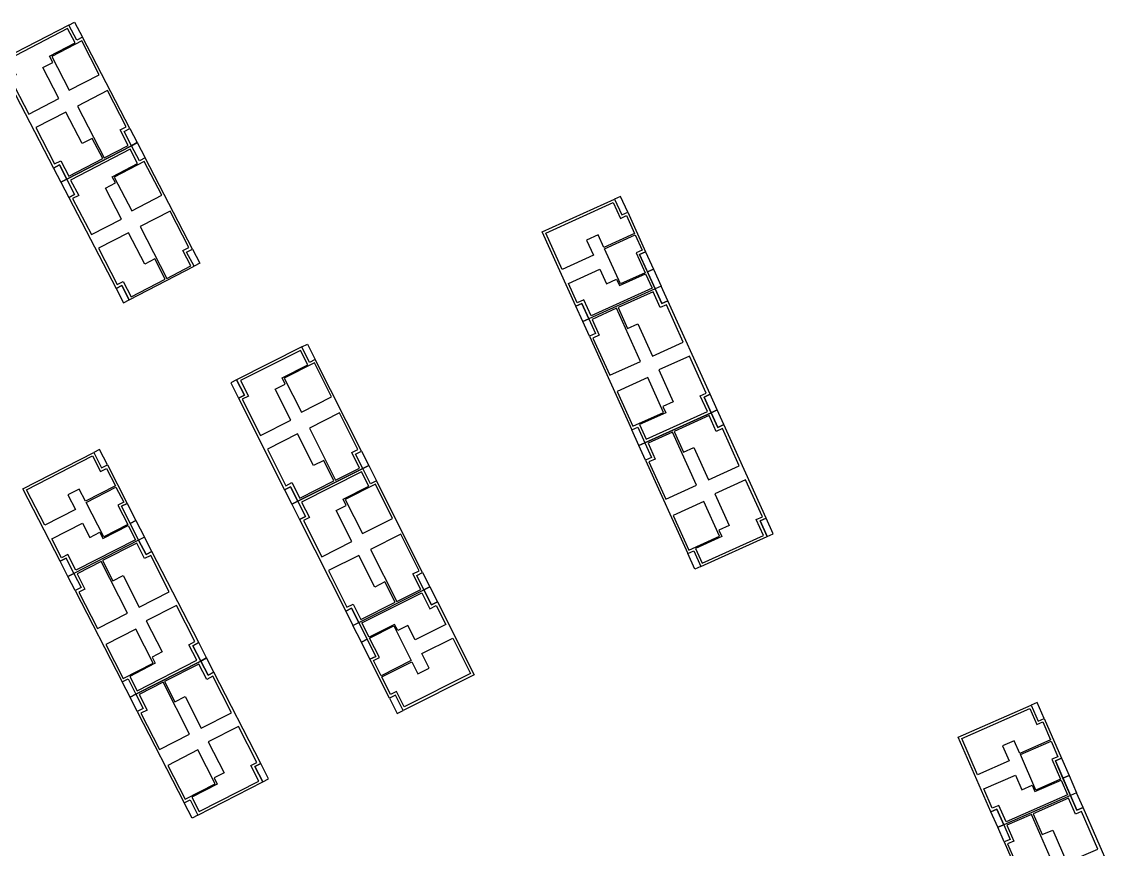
# Model space of a CAD drawing. Header units: millimetres. Extents: x 2243236 to 2245245, y 377909 to 380965.
# Drawn here: x 2244825.4 to 2245017.1, y 378757.7 to 378901.6 of the extents above; entities that cross this region are included whole.
import ezdxf

# ---------------------------------------------------------------- set-up
doc = ezdxf.new("R2010")
doc.units = ezdxf.units.MM
doc.layers.add('планировка_квартир_1_тип_контур', color=249, linetype='Continuous')

msp = doc.modelspace()

# ---------------------------------------------------------------- linework, layer by layer
at = {"layer": 'планировка_квартир_1_тип_контур', "color": 8}
for points in [[(2244844.43, 378880.13), (2244843.15, 378882.61), (2244844.16, 378883.14), (2244835.94, 378898.97), (2244834.93, 378898.45), (2244833.55, 378901.1), (2244822.31, 378895.27), (2244822.31, 378895.27), (2244823.69, 378892.61), (2244822.67, 378892.08), (2244830.89, 378876.25), (2244831.91, 378876.78), (2244833.19, 378874.3), (2244844.43, 378880.13)], [(2244855.31, 378859.17), (2244854.03, 378861.65), (2244855.04, 378862.17), (2244846.82, 378878.01), (2244845.81, 378877.48), (2244844.43, 378880.13), (2244833.19, 378874.3), (2244833.19, 378874.3), (2244834.57, 378871.65), (2244833.55, 378871.12), (2244841.77, 378855.28), (2244842.79, 378855.81), (2244844.07, 378853.34), (2244855.31, 378859.17)], [(2244923.91, 378850.02), (2244925.06, 378847.47), (2244924.02, 378847), (2244931.37, 378830.75), (2244932.41, 378831.22), (2244933.64, 378828.5), (2244945.18, 378833.71), (2244945.18, 378833.71), (2244943.95, 378836.44), (2244945, 378836.91), (2244937.64, 378853.17), (2244936.6, 378852.69), (2244935.45, 378855.24), (2244923.91, 378850.02)], [(2244884.64, 378824.04), (2244883.39, 378826.53), (2244884.41, 378827.05), (2244876.39, 378842.98), (2244875.37, 378842.47), (2244874.02, 378845.14), (2244862.71, 378839.45), (2244862.71, 378839.45), (2244864.06, 378836.78), (2244863.03, 378836.26), (2244871.05, 378820.32), (2244872.08, 378820.84), (2244873.33, 378818.35), (2244884.64, 378824.04)], [(2244933.64, 378828.5), (2244934.79, 378825.95), (2244933.75, 378825.48), (2244941.1, 378809.23), (2244942.14, 378809.7), (2244943.38, 378806.97), (2244954.91, 378812.19), (2244954.91, 378812.19), (2244953.68, 378814.92), (2244954.73, 378815.39), (2244947.38, 378831.65), (2244946.33, 378831.17), (2244945.18, 378833.72), (2244933.64, 378828.5)], [(2244895.26, 378802.94), (2244894.01, 378805.44), (2244895.03, 378805.95), (2244887.01, 378821.88), (2244885.99, 378821.37), (2244884.64, 378824.04), (2244873.33, 378818.35), (2244873.33, 378818.35), (2244874.68, 378815.68), (2244873.65, 378815.16), (2244881.67, 378799.22), (2244882.7, 378799.74), (2244883.95, 378797.25), (2244895.26, 378802.94)], [(2244834.43, 378805.79), (2244835.7, 378803.31), (2244834.68, 378802.78), (2244842.83, 378786.91), (2244843.84, 378787.43), (2244845.21, 378784.77), (2244856.47, 378790.55), (2244856.47, 378790.55), (2244855.11, 378793.21), (2244856.13, 378793.74), (2244847.99, 378809.61), (2244846.97, 378809.08), (2244845.69, 378811.57), (2244834.43, 378805.79)], [(2244845.21, 378784.77), (2244846.48, 378782.29), (2244845.46, 378781.77), (2244853.61, 378765.89), (2244854.62, 378766.42), (2244855.99, 378763.75), (2244867.26, 378769.53), (2244867.26, 378769.53), (2244865.89, 378772.19), (2244866.91, 378772.72), (2244858.77, 378788.59), (2244857.75, 378788.07), (2244856.47, 378790.55), (2244845.21, 378784.77)], [(2244996.01, 378762.1), (2244997.13, 378759.55), (2244996.08, 378759.09), (2245003.23, 378742.74), (2245004.27, 378743.2), (2245005.47, 378740.46), (2245017.08, 378745.53), (2245017.08, 378745.53), (2245015.88, 378748.27), (2245016.93, 378748.73), (2245009.79, 378765.08), (2245008.73, 378764.62), (2245007.62, 378767.18), (2244996.01, 378762.1)]]:
    msp.add_lwpolyline(points, dxfattribs=at)
at = {"layer": 'планировка_квартир_1_тип_контур', "color": 1}
for points in [[(2244822.99, 378895.12), (2244824.39, 378892.44), (2244823.35, 378891.9), (2244826.6, 378885.63), (2244831.81, 378888.34), (2244829.02, 378893.72), (2244830.76, 378894.62), (2244830.2, 378895.7), (2244834.63, 378898), (2244833.34, 378900.49)], [(2244833.87, 378874.16), (2244835.27, 378871.48), (2244834.22, 378870.94), (2244837.48, 378864.67), (2244842.69, 378867.37), (2244839.9, 378872.75), (2244841.64, 378873.66), (2244841.08, 378874.74), (2244845.51, 378877.03), (2244844.22, 378879.52)], [(2244919.27, 378858.62), (2244916.42, 378864.92), (2244928.17, 378870.24), (2244929.41, 378867.5), (2244930.45, 378867.97), (2244931.86, 378864.86), (2244926.54, 378862.45), (2244925.56, 378864.61), (2244923.54, 378863.7), (2244924.72, 378861.09)], [(2244863.39, 378839.29), (2244864.75, 378836.59), (2244863.7, 378836.07), (2244866.88, 378829.76), (2244872.12, 378832.4), (2244869.4, 378837.81), (2244871.15, 378838.7), (2244870.61, 378839.79), (2244875.06, 378842.03), (2244873.8, 378844.53)], [(2244944.51, 378833.9), (2244943.26, 378836.65), (2244944.33, 378837.13), (2244941.42, 378843.57), (2244936.07, 378841.15), (2244938.57, 378835.62), (2244936.78, 378834.81), (2244937.28, 378833.7), (2244932.74, 378831.65), (2244933.89, 378829.1)], [(2244829.37, 378814.15), (2244826.21, 378820.31), (2244837.69, 378826.19), (2244839.06, 378823.52), (2244840.08, 378824.04), (2244841.64, 378821), (2244836.44, 378818.33), (2244835.36, 378820.44), (2244833.39, 378819.43), (2244834.69, 378816.89)], [(2244874.01, 378818.19), (2244875.37, 378815.5), (2244874.32, 378814.97), (2244877.5, 378808.66), (2244882.74, 378811.3), (2244880.02, 378816.71), (2244881.77, 378817.6), (2244881.23, 378818.69), (2244885.68, 378820.93), (2244884.42, 378823.43)], [(2244954.24, 378812.38), (2244953, 378815.13), (2244954.07, 378815.61), (2244951.16, 378822.04), (2244945.81, 378819.62), (2244948.3, 378814.1), (2244946.51, 378813.29), (2244947.01, 378812.18), (2244942.47, 378810.13), (2244943.63, 378807.57)], [(2244855.79, 378790.7), (2244854.42, 378793.39), (2244855.46, 378793.92), (2244852.24, 378800.2), (2244847.01, 378797.53), (2244849.78, 378792.13), (2244848.03, 378791.24), (2244848.58, 378790.15), (2244844.15, 378787.88), (2244845.43, 378785.38)], [(2244900.26, 378794.54), (2244903.37, 378788.36), (2244891.85, 378782.56), (2244890.5, 378785.25), (2244889.48, 378784.73), (2244887.94, 378787.79), (2244893.15, 378790.41), (2244894.22, 378788.3), (2244896.2, 378789.29), (2244894.91, 378791.85)], [(2244991.48, 378770.77), (2244988.71, 378777.1), (2245000.53, 378782.27), (2245001.74, 378779.52), (2245002.78, 378779.97), (2245004.15, 378776.84), (2244998.8, 378774.5), (2244997.85, 378776.67), (2244995.82, 378775.79), (2244996.97, 378773.17)], [(2244866.57, 378769.68), (2244865.2, 378772.37), (2244866.24, 378772.91), (2244863.02, 378779.19), (2244857.79, 378776.51), (2244860.56, 378771.12), (2244858.81, 378770.22), (2244859.36, 378769.13), (2244854.93, 378766.86), (2244856.21, 378764.37)]]:
    msp.add_lwpolyline(points, close=True, dxfattribs=at)
at = {"layer": 'планировка_квартир_1_тип_контур', "color": 6}
for points in [[(2244833.55, 378901.1), (2244834.57, 378901.63), (2244835.94, 378898.97), (2244834.93, 378898.45), (2244833.55, 378901.1)], [(2244843.15, 378882.61), (2244844.16, 378883.14), (2244845.45, 378880.66), (2244844.43, 378880.13)], [(2244844.43, 378880.13), (2244845.45, 378880.66), (2244846.82, 378878.01), (2244845.81, 378877.48), (2244844.43, 378880.13)], [(2244830.89, 378876.25), (2244832.17, 378873.77), (2244833.19, 378874.3), (2244831.91, 378876.78)], [(2244833.55, 378871.12), (2244834.57, 378871.65), (2244833.19, 378874.3), (2244832.17, 378873.77)], [(2244929.63, 378868.11), (2244930.67, 378868.58), (2244929.44, 378871.32), (2244928.39, 378870.85)], [(2244929.63, 378868.11), (2244930.67, 378868.58), (2244929.44, 378871.32), (2244928.39, 378870.85)], [(2244854.03, 378861.65), (2244855.04, 378862.17), (2244856.33, 378859.69), (2244855.31, 378859.17)], [(2244934.11, 378858.22), (2244932.74, 378861.24), (2244933.78, 378861.71), (2244935.15, 378858.69)], [(2244934.11, 378858.22), (2244932.74, 378861.24), (2244933.78, 378861.71), (2244935.15, 378858.69)], [(2244935.45, 378855.24), (2244934.11, 378858.22), (2244935.15, 378858.69), (2244936.49, 378855.71)], [(2244935.45, 378855.24), (2244934.11, 378858.22), (2244935.15, 378858.69), (2244936.49, 378855.71)], [(2244841.77, 378855.28), (2244843.05, 378852.81), (2244844.07, 378853.34), (2244842.79, 378855.81)], [(2244937.64, 378853.17), (2244936.49, 378855.71), (2244935.45, 378855.24), (2244936.6, 378852.69)], [(2244922.87, 378849.55), (2244921.65, 378852.23), (2244922.69, 378852.7), (2244923.91, 378850.02)], [(2244922.87, 378849.55), (2244921.65, 378852.23), (2244922.69, 378852.7), (2244923.91, 378850.02)], [(2244925.06, 378847.47), (2244924.02, 378847), (2244922.87, 378849.55), (2244923.91, 378850.02)], [(2244874.02, 378845.14), (2244875.04, 378845.65), (2244876.39, 378842.98), (2244875.37, 378842.47), (2244874.02, 378845.14)], [(2244863.03, 378836.26), (2244864.06, 378836.78), (2244862.71, 378839.45), (2244861.68, 378838.93)], [(2244945, 378836.91), (2244943.95, 378836.44), (2244945.18, 378833.71), (2244946.23, 378834.19)], [(2244947.38, 378831.65), (2244946.23, 378834.19), (2244945.18, 378833.72), (2244946.33, 378831.17)], [(2244933.64, 378828.5), (2244932.6, 378828.03), (2244931.37, 378830.75), (2244932.41, 378831.22), (2244933.64, 378828.5)], [(2244839.25, 378824.14), (2244840.27, 378824.66), (2244838.9, 378827.33), (2244837.88, 378826.81)], [(2244839.25, 378824.14), (2244840.27, 378824.66), (2244838.9, 378827.33), (2244837.88, 378826.81)], [(2244883.39, 378826.53), (2244884.41, 378827.05), (2244885.66, 378824.56), (2244884.64, 378824.04)], [(2244934.79, 378825.95), (2244933.75, 378825.48), (2244932.6, 378828.03), (2244933.64, 378828.5)], [(2244884.64, 378824.04), (2244885.66, 378824.56), (2244887.01, 378821.88), (2244885.99, 378821.37), (2244884.64, 378824.04)], [(2244871.05, 378820.32), (2244872.3, 378817.83), (2244873.33, 378818.35), (2244872.08, 378820.84)], [(2244844.21, 378814.48), (2244842.69, 378817.44), (2244843.71, 378817.96), (2244845.22, 378815)], [(2244844.21, 378814.48), (2244842.69, 378817.44), (2244843.71, 378817.96), (2244845.22, 378815)], [(2244873.65, 378815.16), (2244874.68, 378815.68), (2244873.33, 378818.35), (2244872.3, 378817.83)], [(2244845.69, 378811.57), (2244844.21, 378814.48), (2244845.22, 378815), (2244846.72, 378812.09)], [(2244845.69, 378811.57), (2244844.21, 378814.48), (2244845.22, 378815), (2244846.72, 378812.09)], [(2244954.73, 378815.39), (2244953.68, 378814.92), (2244954.91, 378812.19), (2244955.96, 378812.67)], [(2244847.99, 378809.61), (2244846.72, 378812.09), (2244845.69, 378811.57), (2244846.97, 378809.08)], [(2244943.38, 378806.97), (2244942.34, 378806.5), (2244941.1, 378809.23), (2244942.14, 378809.7), (2244943.38, 378806.97)], [(2244833.41, 378805.27), (2244832.07, 378807.89), (2244833.08, 378808.41), (2244834.43, 378805.79)], [(2244833.41, 378805.27), (2244832.07, 378807.89), (2244833.08, 378808.41), (2244834.43, 378805.79)], [(2244894.01, 378805.44), (2244895.03, 378805.95), (2244896.28, 378803.46), (2244895.26, 378802.94)], [(2244835.7, 378803.31), (2244834.68, 378802.78), (2244833.41, 378805.27), (2244834.43, 378805.79)], [(2244896.28, 378803.46), (2244897.61, 378800.83), (2244896.59, 378800.31), (2244895.26, 378802.94)], [(2244896.28, 378803.46), (2244897.61, 378800.83), (2244896.59, 378800.31), (2244895.26, 378802.94)], [(2244881.67, 378799.22), (2244882.93, 378796.73), (2244883.95, 378797.25), (2244882.7, 378799.74)], [(2244883.95, 378797.25), (2244885.42, 378794.32), (2244884.4, 378793.81), (2244882.93, 378796.73)], [(2244883.95, 378797.25), (2244885.42, 378794.32), (2244884.4, 378793.81), (2244882.93, 378796.73)], [(2244885.42, 378794.32), (2244886.91, 378791.36), (2244885.89, 378790.85), (2244884.4, 378793.81)], [(2244885.42, 378794.32), (2244886.91, 378791.36), (2244885.89, 378790.85), (2244884.4, 378793.81)], [(2244856.13, 378793.74), (2244855.11, 378793.21), (2244856.47, 378790.55), (2244857.5, 378791.08)], [(2244858.77, 378788.59), (2244857.5, 378791.08), (2244856.47, 378790.55), (2244857.75, 378788.07)], [(2244845.21, 378784.77), (2244844.19, 378784.25), (2244842.83, 378786.91), (2244843.84, 378787.43), (2244845.21, 378784.77)], [(2244846.48, 378782.29), (2244845.46, 378781.77), (2244844.19, 378784.25), (2244845.21, 378784.77)], [(2244890.3, 378784.63), (2244889.28, 378784.12), (2244890.63, 378781.43), (2244891.65, 378781.95)], [(2244890.3, 378784.63), (2244889.28, 378784.12), (2244890.63, 378781.43), (2244891.65, 378781.95)], [(2245001.97, 378780.12), (2245003.02, 378780.58), (2245001.81, 378783.33), (2245000.76, 378782.87)], [(2245001.97, 378780.12), (2245003.02, 378780.58), (2245001.81, 378783.33), (2245000.76, 378782.87)], [(2245006.31, 378770.18), (2245004.99, 378773.22), (2245006.03, 378773.67), (2245007.36, 378770.63)], [(2245006.31, 378770.18), (2245004.99, 378773.22), (2245006.03, 378773.67), (2245007.36, 378770.63)], [(2244866.91, 378772.72), (2244865.89, 378772.19), (2244867.26, 378769.53), (2244868.28, 378770.06)], [(2245007.62, 378767.18), (2245006.31, 378770.18), (2245007.36, 378770.63), (2245008.67, 378767.64)], [(2245007.62, 378767.18), (2245006.31, 378770.18), (2245007.36, 378770.63), (2245008.67, 378767.64)], [(2245009.79, 378765.08), (2245008.67, 378767.64), (2245007.62, 378767.18), (2245008.73, 378764.62)], [(2244855.99, 378763.75), (2244854.97, 378763.23), (2244853.61, 378765.89), (2244854.62, 378766.42), (2244855.99, 378763.75)], [(2244994.97, 378761.65), (2244993.79, 378764.34), (2244994.83, 378764.8), (2244996.01, 378762.1)], [(2244994.97, 378761.65), (2244993.79, 378764.34), (2244994.83, 378764.8), (2244996.01, 378762.1)], [(2244997.13, 378759.55), (2244996.08, 378759.09), (2244994.97, 378761.65), (2244996.01, 378762.1)]]:
    msp.add_lwpolyline(points, close=True, dxfattribs=at)
at = {"layer": 'планировка_квартир_1_тип_контур', "color": 5}
for points in [[(2244833.63, 378889.77), (2244838.84, 378892.47), (2244835.79, 378898.36), (2244830.58, 378895.65)], [(2244844.51, 378868.8), (2244849.72, 378871.51), (2244846.67, 378877.39), (2244841.46, 378874.69)], [(2244926.64, 378862.23), (2244931.96, 378864.64), (2244933.17, 378861.95), (2244932.13, 378861.48), (2244933.69, 378858.03), (2244929.41, 378856.1)], [(2244873.96, 378833.81), (2244879.2, 378836.45), (2244876.22, 378842.37), (2244870.98, 378839.73)], [(2244934.18, 378839.81), (2244928.83, 378837.4), (2244931.56, 378831.36), (2244936.91, 378833.77)], [(2244884.58, 378812.71), (2244889.82, 378815.35), (2244886.84, 378821.27), (2244881.6, 378818.63)], [(2244836.55, 378818.12), (2244841.75, 378820.78), (2244843.09, 378818.16), (2244842.08, 378817.64), (2244843.8, 378814.28), (2244839.62, 378812.13)], [(2244943.91, 378818.29), (2244938.56, 378815.87), (2244941.29, 378809.83), (2244946.64, 378812.25)], [(2244893.04, 378790.63), (2244887.83, 378788), (2244886.5, 378790.64), (2244887.52, 378791.15), (2244885.82, 378794.53), (2244890.02, 378796.64)], [(2244845.18, 378796.1), (2244839.96, 378793.42), (2244842.99, 378787.52), (2244848.21, 378790.2)], [(2244998.9, 378774.28), (2245004.25, 378776.62), (2245005.43, 378773.91), (2245004.38, 378773.46), (2245005.9, 378769.99), (2245001.6, 378768.11)], [(2244855.96, 378775.09), (2244850.74, 378772.41), (2244853.77, 378766.51), (2244858.99, 378769.19)]]:
    msp.add_lwpolyline(points, close=True, dxfattribs=at)
at = {"layer": 'планировка_квартир_1_тип_контур', "color": 2}
for points in [[(2244839.72, 378878.04), (2244843.87, 378880.19), (2244842.48, 378882.87), (2244843.54, 378883.42), (2244840.27, 378889.72), (2244835.06, 378887.02)], [(2244827.82, 378883.27), (2244831.09, 378876.96), (2244832.14, 378877.5), (2244833.53, 378874.82), (2244839.45, 378877.89), (2244837.63, 378881.41), (2244835.88, 378880.5), (2244833.04, 378885.97)], [(2244850.6, 378857.07), (2244854.75, 378859.22), (2244853.36, 378861.9), (2244854.42, 378862.45), (2244851.15, 378868.76), (2244845.94, 378866.06)], [(2244838.7, 378862.3), (2244841.97, 378855.99), (2244843.02, 378856.53), (2244844.41, 378853.86), (2244850.32, 378856.93), (2244848.51, 378860.44), (2244846.76, 378859.53), (2244843.92, 378865.01)], [(2244924.3, 378850.53), (2244923.02, 378853.35), (2244921.88, 378852.84), (2244920.36, 378856.2), (2244925.82, 378858.67), (2244926.97, 378856.12), (2244928.75, 378856.93), (2244929.25, 378855.83), (2244933.76, 378857.87), (2244934.91, 378855.34)], [(2244940.33, 378846), (2244937.4, 378852.47), (2244936.33, 378851.99), (2244935.08, 378854.73), (2244929.01, 378851.99), (2244930.63, 378848.38), (2244932.43, 378849.19), (2244934.97, 378843.57)], [(2244928.73, 378851.86), (2244924.47, 378849.93), (2244925.71, 378847.18), (2244924.62, 378846.69), (2244927.55, 378840.22), (2244932.9, 378842.64)], [(2244879.9, 378822), (2244884.08, 378824.1), (2244882.73, 378826.8), (2244883.79, 378827.33), (2244880.6, 378833.68), (2244875.35, 378831.04)], [(2244950.06, 378824.47), (2244947.13, 378830.95), (2244946.06, 378830.47), (2244944.82, 378833.21), (2244938.74, 378830.46), (2244940.36, 378826.86), (2244942.17, 378827.67), (2244944.71, 378822.05)], [(2244868.07, 378827.38), (2244871.27, 378821.03), (2244872.32, 378821.56), (2244873.67, 378818.86), (2244879.63, 378821.86), (2244877.86, 378825.4), (2244876.09, 378824.51), (2244873.32, 378830.02)], [(2244938.46, 378830.34), (2244934.2, 378828.41), (2244935.44, 378825.66), (2244934.36, 378825.17), (2244937.29, 378818.7), (2244942.63, 378821.11)], [(2244834.79, 378806.32), (2244833.38, 378809.07), (2244832.27, 378808.5), (2244830.58, 378811.79), (2244835.91, 378814.52), (2244837.18, 378812.03), (2244838.93, 378812.93), (2244839.48, 378811.86), (2244843.88, 378814.12), (2244845.15, 378811.64)], [(2244890.53, 378800.9), (2244894.7, 378803.01), (2244893.35, 378805.7), (2244894.41, 378806.24), (2244891.22, 378812.58), (2244885.97, 378809.94)], [(2244851.02, 378802.58), (2244847.78, 378808.9), (2244846.73, 378808.37), (2244845.36, 378811.05), (2244839.42, 378808.01), (2244841.22, 378804.48), (2244842.98, 378805.39), (2244845.8, 378799.9)], [(2244839.15, 378807.86), (2244834.99, 378805.73), (2244836.36, 378803.05), (2244835.3, 378802.5), (2244838.55, 378796.18), (2244843.77, 378798.86)], [(2244878.69, 378806.28), (2244881.89, 378799.93), (2244882.94, 378800.46), (2244884.29, 378797.77), (2244890.25, 378800.76), (2244888.48, 378804.3), (2244886.71, 378803.41), (2244883.94, 378808.92)], [(2244894.9, 378802.41), (2244896.29, 378799.65), (2244897.4, 378800.21), (2244899.06, 378796.91), (2244893.72, 378794.22), (2244892.46, 378796.72), (2244890.71, 378795.84), (2244890.17, 378796.91), (2244885.74, 378794.69), (2244884.49, 378797.17)], [(2244861.8, 378781.56), (2244858.56, 378787.89), (2244857.51, 378787.35), (2244856.14, 378790.03), (2244850.21, 378786.99), (2244852, 378783.47), (2244853.76, 378784.37), (2244856.58, 378778.88)], [(2244849.93, 378786.85), (2244845.77, 378784.71), (2244847.15, 378782.03), (2244846.08, 378781.49), (2244849.33, 378775.16), (2244854.55, 378777.84)], [(2244996.41, 378762.62), (2244995.17, 378765.45), (2244994.03, 378764.95), (2244992.55, 378768.33), (2244998.03, 378770.73), (2244999.15, 378768.17), (2245000.95, 378768.95), (2245001.43, 378767.85), (2245005.97, 378769.83), (2245007.08, 378767.28)], [(2245012.38, 378757.87), (2245009.53, 378764.39), (2245008.46, 378763.91), (2245007.25, 378766.68), (2245001.14, 378764.01), (2245002.71, 378760.38), (2245004.53, 378761.17), (2245007, 378755.52)], [(2245000.86, 378763.88), (2244996.57, 378762.01), (2244997.78, 378759.25), (2244996.69, 378758.77), (2244999.53, 378752.26), (2245004.91, 378754.61)]]:
    msp.add_lwpolyline(points, close=True, dxfattribs=at)
at = {"layer": 'планировка_квартир_1_тип_контур', "color": 8}
for points in [[(2244923.91, 378850.02), (2244922.69, 378852.7), (2244921.65, 378852.23), (2244915.81, 378865.15), (2244928.39, 378870.85), (2244929.63, 378868.11), (2244930.67, 378868.58), (2244933.78, 378861.71), (2244932.74, 378861.24), (2244935.45, 378855.24), (2244923.91, 378850.02)], [(2244834.43, 378805.79), (2244833.08, 378808.41), (2244832.07, 378807.89), (2244825.59, 378820.51), (2244837.88, 378826.81), (2244839.25, 378824.14), (2244840.27, 378824.66), (2244843.71, 378817.96), (2244842.69, 378817.44), (2244845.69, 378811.57), (2244834.43, 378805.79)], [(2244895.26, 378802.94), (2244896.59, 378800.31), (2244897.61, 378800.83), (2244903.99, 378788.16), (2244891.65, 378781.95), (2244890.3, 378784.63), (2244889.28, 378784.12), (2244885.89, 378790.85), (2244886.91, 378791.36), (2244883.95, 378797.25), (2244895.26, 378802.94)], [(2244996.01, 378762.1), (2244994.83, 378764.8), (2244993.79, 378764.34), (2244988.11, 378777.34), (2245000.76, 378782.87), (2245001.97, 378780.12), (2245003.02, 378780.58), (2245006.03, 378773.67), (2245004.99, 378773.22), (2245007.62, 378767.18), (2244996.01, 378762.1)]]:
    msp.add_lwpolyline(points, close=True, dxfattribs=at)

doc.saveas('drawing.dxf')
